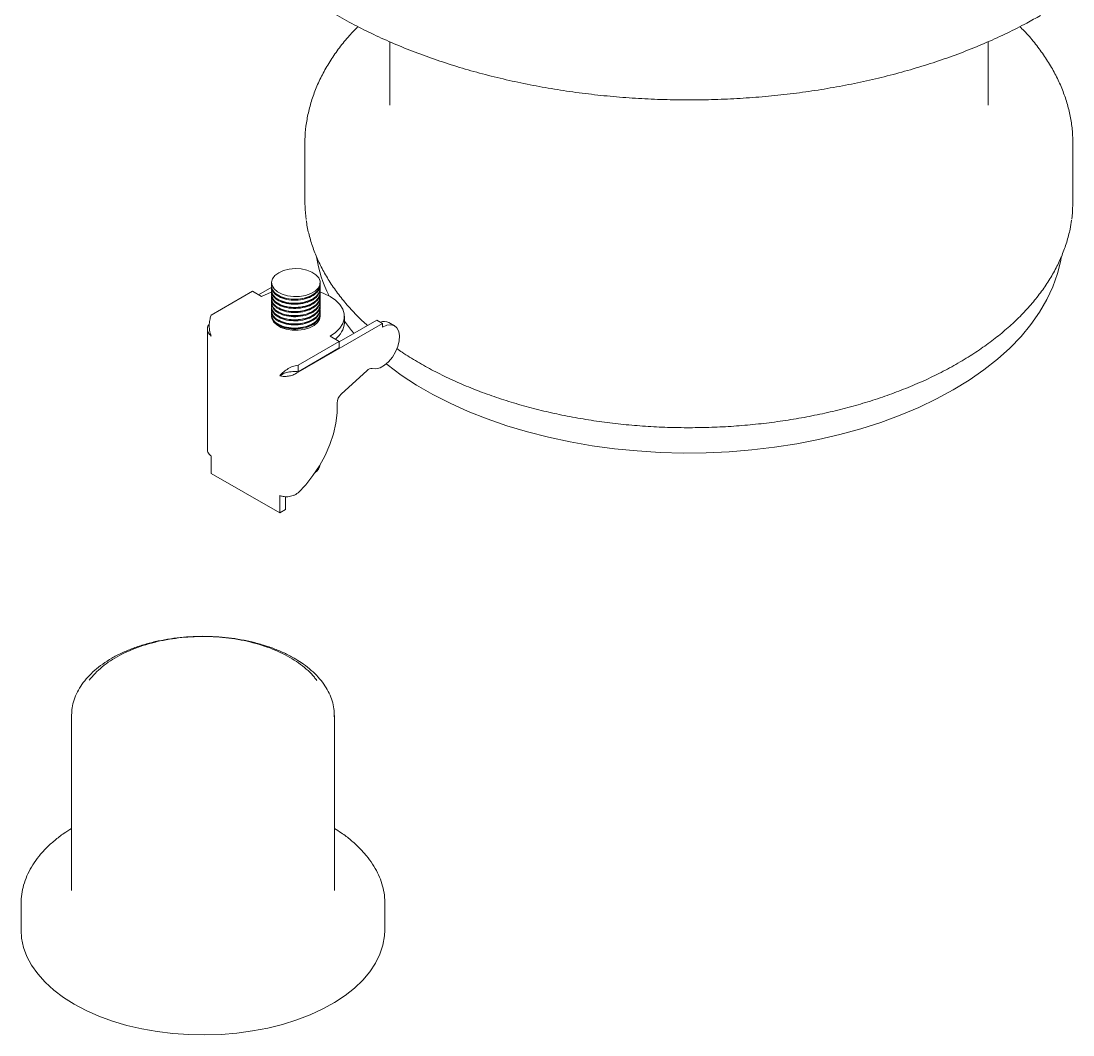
# Model space of a CAD drawing. Header units: millimetres. Extents: x 30710 to 48779, y -19256 to -8564.
# Drawn here: x 39749.5 to 40009.7, y -15086.2 to -14835.3 of the extents above; entities that cross this region are included whole.
import ezdxf

# ---------------------------------------------------------------- set-up
doc = ezdxf.new("R2010")
doc.units = ezdxf.units.MM
doc.header["$LTSCALE"] = 10
doc.layers.add('粗实线', color=4, linetype='Continuous', lineweight=18)

msp = doc.modelspace()

# ---------------------------------------------------------------- linework, layer by layer
at = {"layer": '粗实线'}
for p, q in [((39840.74, -14840.432), (39840.742, -14856.11)), ((39988.742, -14856.11), (39988.744, -14840.435)), ((39840.742, -14856.009), (39840.742, -14856.11)), ((39819.742, -14865.644), (39819.742, -14865.75)), ((40009.742, -14865.75), (40009.741, -14865.495)), ((39819.742, -14865.75), (39819.742, -14879.835)), ((40009.742, -14879.835), (40009.742, -14865.75)), ((39808.252, -14903.027), (39811.532, -14901.133)), ((39811.515, -14900.035), (39811.515, -14900.928)), ((39811.515, -14901.18), (39811.515, -14901.949)), ((39823.515, -14900.418), (39823.515, -14900.035)), ((39823.515, -14901.439), (39823.515, -14900.67)), ((39823.515, -14902.459), (39823.515, -14901.691)), ((39796.566, -14908.058), (39806.767, -14902.169)), ((39806.767, -14902.169), (39809.03, -14903.476)), ((39811.515, -14902.201), (39811.515, -14902.97)), ((39811.515, -14903.222), (39811.515, -14903.99)), ((39811.515, -14904.242), (39811.515, -14905.011)), ((39823.515, -14903.48), (39823.515, -14902.711)), ((39823.515, -14904.501), (39823.515, -14903.732)), ((39811.515, -14905.263), (39811.515, -14906.032)), ((39811.515, -14906.284), (39811.515, -14907.052)), ((39811.515, -14907.304), (39811.515, -14908.073)), ((39823.515, -14905.521), (39823.515, -14904.753)), ((39823.515, -14906.542), (39823.515, -14905.773)), ((39823.515, -14907.563), (39823.515, -14906.794)), ((39811.515, -14908.325), (39811.515, -14908.374)), ((39823.515, -14908.374), (39823.515, -14907.815)), ((39828.263, -14914.661), (39837.525, -14909.314)), ((39829.515, -14910.007), (39829.515, -14908.374)), ((39837.525, -14909.314), (39838.939, -14910.13)), ((39841.939, -14910.731), (39840.525, -14909.915)), ((39795.628, -14911.528), (39795.628, -14941.331)), ((39818.062, -14922.183), (39838.939, -14910.13)), ((39838.939, -14910.13), (39838.939, -14911.028)), ((39818.062, -14920.468), (39828.263, -14914.579)), ((39828.263, -14914.579), (39826, -14913.272)), ((39828.263, -14914.579), (39828.263, -14916.212)), ((39818.062, -14922.101), (39828.263, -14916.212)), ((39813.536, -14923.081), (39814.354, -14922.609)), ((39817.9, -14922.089), (39818.062, -14922.183)), ((39818.062, -14920.468), (39818.062, -14922.101)), ((39835.163, -14921.775), (39828.748, -14927.628)), ((39796.566, -14947.242), (39796.566, -14942.931)), ((39813.536, -14957.039), (39796.566, -14947.242)), ((39813.536, -14957.039), (39813.536, -14952.728)), ((39814.951, -14956.222), (39814.951, -14952.996)), ((39813.536, -14957.039), (39814.951, -14956.222)), ((39762.034, -15007.187), (39762.035, -15007.028)), ((39762.034, -15007.187), (39762.034, -15050.464)), ((39827.034, -15007.187), (39827.031, -15007.457)), ((39827.034, -15050.464), (39827.034, -15007.187)), ((39749.534, -15053.73), (39749.546, -15053.145)), ((39749.534, -15053.73), (39749.534, -15060.262)), ((39839.534, -15060.262), (39839.534, -15053.73))]:
    msp.add_line(p, q, dxfattribs=at)
for points in [[(39819.742, -14879.835), (39819.811, -14881.925), (39820.071, -14884.39)], [(40009.422, -14884.333), (40009.607, -14882.761), (40009.742, -14879.835)], [(40006.842, -14893.776), (40006.705, -14894.562), (40005.918, -14897.819), (40004.785, -14901.043), (40003.311, -14904.219), (40001.5, -14907.338), (39999.361, -14910.386), (39996.9, -14913.352), (39994.128, -14916.225), (39991.055, -14918.995), (39987.692, -14921.649), (39984.052, -14924.18), (39980.15, -14926.576), (39975.999, -14928.829), (39971.616, -14930.93), (39967.017, -14932.871), (39962.22, -14934.645), (39957.243, -14936.245), (39952.105, -14937.666), (39946.825, -14938.901), (39941.423, -14939.946), (39935.92, -14940.798), (39930.337, -14941.452), (39924.694, -14941.906), (39919.014, -14942.159), (39913.318, -14942.21), (39907.627, -14942.058), (39901.963, -14941.704), (39896.347, -14941.149), (39890.802, -14940.396), (39885.347, -14939.448), (39880.003, -14938.307), (39874.791, -14936.979), (39869.731, -14935.467), (39864.842, -14933.779), (39860.142, -14931.921), (39855.649, -14929.899), (39851.38, -14927.721), (39847.352, -14925.395), (39843.579, -14922.931), (39840.076, -14920.337), (39839.868, -14920.172)], [(39813.272, -14897.586), (39812.351, -14898.272), (39811.753, -14899.069), (39811.518, -14899.926), (39811.66, -14900.791), (39812.169, -14901.608), (39813.014, -14902.326), (39814.143, -14902.9), (39815.483, -14903.294), (39816.95, -14903.483), (39818.454, -14903.456), (39819.898, -14903.214), (39821.193, -14902.772), (39822.256, -14902.158), (39823.022, -14901.411), (39823.441, -14900.577), (39823.488, -14899.709), (39823.16, -14898.862), (39822.478, -14898.088), (39821.483, -14897.437), (39820.239, -14896.949), (39818.824, -14896.655), (39817.327, -14896.573), (39815.841, -14896.709), (39814.461, -14897.054), (39813.272, -14897.586)], [(39809.03, -14903.476), (39810.632, -14902.699), (39811.614, -14902.342)], [(39823.463, -14902.357), (39824.398, -14902.699), (39826, -14903.476), (39827.345, -14904.401), (39828.391, -14905.446), (39829.106, -14906.581), (39829.469, -14907.77), (39829.469, -14908.978), (39829.106, -14910.167), (39828.391, -14911.302), (39827.345, -14912.347), (39826, -14913.272)], [(39811.515, -14908.374), (39811.589, -14908.916), (39812.009, -14909.75), (39812.774, -14910.497), (39813.838, -14911.111), (39815.132, -14911.553), (39816.577, -14911.795), (39818.08, -14911.822), (39819.548, -14911.633), (39820.888, -14911.239), (39822.016, -14910.665), (39822.861, -14909.946), (39823.371, -14909.13), (39823.515, -14908.374)], [(39831.893, -14912.565), (39831.315, -14911.88), (39829.515, -14909.572)], [(39838.939, -14911.028), (39839.998, -14910.572), (39840.989, -14910.455), (39841.851, -14910.684), (39842.529, -14911.244), (39842.98, -14912.101), (39843.175, -14913.199), (39843.102, -14914.471), (39842.766, -14915.834), (39842.188, -14917.203), (39841.404, -14918.492), (39840.465, -14919.618), (39839.429, -14920.511), (39838.362, -14921.115), (39837.332, -14921.39), (39836.403, -14921.319)], [(39827.732, -14929.892), (39827.718, -14932.29), (39827.402, -14934.833), (39826.792, -14937.468), (39825.899, -14940.139), (39824.744, -14942.788), (39823.351, -14945.359), (39821.749, -14947.796), (39819.973, -14950.048), (39818.062, -14952.066)], [(39749.534, -15060.262), (39749.669, -15062.272), (39750.152, -15064.553), (39750.983, -15066.801), (39752.154, -15068.997), (39753.657, -15071.125), (39755.48, -15073.168), (39757.609, -15075.11), (39760.027, -15076.936), (39762.714, -15078.632)], [(39762.714, -15078.632), (39765.651, -15080.183), (39768.814, -15081.579), (39772.178, -15082.808), (39775.717, -15083.86), (39779.403, -15084.728), (39783.208, -15085.404), (39787.102, -15085.884), (39791.053, -15086.163), (39795.032, -15086.239), (39799.007, -15086.112), (39802.947, -15085.782), (39806.821, -15085.253), (39810.599, -15084.529), (39814.251, -15083.614), (39817.749, -15082.517), (39821.065, -15081.245), (39824.174, -15079.81), (39827.05, -15078.221), (39829.672, -15076.492), (39832.019, -15074.635), (39834.073, -15072.667), (39835.817, -15070.601), (39837.238, -15068.454), (39838.325, -15066.243), (39839.07, -15063.985), (39839.465, -15061.699), (39839.534, -15060.262)]]:
    msp.add_lwpolyline(points, dxfattribs=at)
for centre, radius, start, end in [((39856.458, -14888.143), 34.281, 189.23766, 206.27362), ((39839.348, -14912.22), 2.588, 62.9512, 111.66321), ((39824.021, -14909.589), 5.51, 306.47026, 355.6533), ((39836.211, -14922.709), 1.403, 82.12761, 138.29169), ((39830.808, -14929.913), 3.076, 132.01886, 179.60594), ((39820.718, -14944.706), 2.818, 303.24336, 352.15378)]:
    msp.add_arc(centre, radius, start, end, dxfattribs=at)
for points, knots in [([(39803.348, -14744.681), (39802.438, -14745.789), (39800.582, -14748.049), (39798.142, -14751.587), (39795.952, -14755.246), (39794.083, -14758.97), (39792.531, -14762.742), (39791.301, -14766.553), (39790.394, -14770.388), (39789.807, -14774.238), (39789.54, -14778.091), (39789.591, -14781.94), (39789.958, -14785.774), (39790.638, -14789.586), (39791.63, -14793.368), (39792.932, -14797.112), (39794.544, -14800.812), (39796.462, -14804.458), (39798.685, -14808.043), (39801.208, -14811.557), (39804.027, -14814.988), (39807.135, -14818.329), (39810.523, -14821.567), (39814.182, -14824.694), (39818.101, -14827.7), (39822.267, -14830.577), (39826.668, -14833.319), (39831.292, -14835.917), (39836.125, -14838.366), (39841.154, -14840.662), (39846.365, -14842.798), (39851.745, -14844.771), (39857.28, -14846.577), (39862.955, -14848.212), (39868.758, -14849.673), (39874.673, -14850.957), (39880.686, -14852.062), (39886.781, -14852.986), (39892.945, -14853.727), (39899.162, -14854.283), (39905.417, -14854.654), (39911.695, -14854.838), (39917.98, -14854.835), (39924.256, -14854.645), (39930.51, -14854.269), (39936.725, -14853.708), (39942.886, -14852.961), (39948.978, -14852.032), (39954.987, -14850.922), (39960.897, -14849.633), (39966.695, -14848.167), (39972.365, -14846.527), (39977.895, -14844.717), (39983.271, -14842.739), (39988.479, -14840.598), (39993.502, -14838.295), (39997.909, -14836.066), (40000.572, -14834.563), (40001.696, -14833.928)], [0, 0, 0, 0, 4.9995455, 10.2066727, 15.3839437, 20.5269825, 25.6331227, 30.7020079, 35.735938, 40.7398824, 45.7211612, 50.6888576, 55.6525035, 60.6195435, 65.5998757, 70.6021819, 75.6332731, 80.6976369, 85.7972423, 90.93163, 96.09827, 101.2931155, 106.5112434, 111.7474643, 116.9968142, 122.2548829, 127.5179845, 132.783198, 138.047745, 143.3102366, 148.5697746, 153.8258409, 159.0782071, 164.3268606, 169.5719458, 174.813719, 180.0525148, 185.2887216, 190.5227639, 195.75509, 200.9861636, 206.2164586, 211.4464549, 216.6766343, 221.9073244, 227.1390136, 232.3721903, 237.6073411, 242.8449463, 248.0854754, 253.3293775, 258.5770696, 263.828918, 269.0852132, 274.3461348, 279.6117051, 284.8817274, 288.7296523, 288.7296523, 288.7296523, 288.7296523]), ([(39832.868, -14836.673), (39832.156, -14837.407), (39830.511, -14839.102), (39828.265, -14841.885), (39826.089, -14844.984), (39824.231, -14848.16), (39822.684, -14851.396), (39821.459, -14854.678), (39820.549, -14857.991), (39819.984, -14861.322), (39819.73, -14863.874), (39819.767, -14865.31), (39819.775, -14865.633)], [0, 0, 0, 0, 2.8073039, 6.4840935, 10.1444877, 13.7838841, 17.3984805, 20.9860886, 24.5468238, 28.0834633, 31.6013522, 32.6226368, 32.6226368, 32.6226368, 32.6226368]), ([(40009.712, -14865.468), (40009.699, -14864.632), (40009.671, -14862.687), (40009.254, -14859.646), (40008.527, -14856.359), (40007.479, -14853.107), (40006.126, -14849.898), (40004.464, -14846.742), (40002.504, -14843.647), (40000.229, -14840.631), (39998.259, -14838.301), (39996.959, -14837.019), (39996.61, -14836.675)], [0, 0, 0, 0, 2.6437344, 6.1480235, 9.6568722, 13.1784334, 16.7192827, 20.2837863, 23.8738198, 27.4888759, 31.1265159, 32.4601897, 32.4601897, 32.4601897, 32.4601897]), ([(39820.105, -14884.673), (39820.117, -14884.785), (39820.238, -14885.982), (39820.767, -14888.246), (39821.711, -14891.451), (39822.997, -14894.615), (39824.581, -14897.73), (39826.471, -14900.786), (39828.654, -14903.775), (39831.143, -14906.678), (39833.338, -14908.971), (39834.795, -14910.253), (39835.231, -14910.638)], [0, 0, 0, 0, 0.3671657, 3.9162594, 7.4730171, 11.0421308, 14.6266287, 18.2276961, 21.8448359, 25.4762788, 29.1195032, 30.6793625, 30.6793625, 30.6793625, 30.6793625]), ([(39981.296, -14919.988), (39981.981, -14919.585), (39983.966, -14918.417), (39987.078, -14916.382), (39990.542, -14913.845), (39993.751, -14911.187), (39996.696, -14908.416), (39999.364, -14905.544), (40001.746, -14902.579), (40003.832, -14899.533), (40005.612, -14896.419), (40007.085, -14893.248), (40008.23, -14890.033), (40009.006, -14887.152), (40009.264, -14885.336), (40009.367, -14884.612)], [0, 0, 0, 0, 2.0389611, 5.9038841, 9.7701928, 13.6356496, 17.4985442, 21.3566395, 25.2071959, 29.0471167, 32.8732575, 36.6829069, 40.4743805, 44.2475933, 46.7465136, 46.7465136, 46.7465136, 46.7465136]), ([(39823.515, -14901.691), (39823.425, -14902.165), (39823.245, -14903.114), (39821.857, -14904.331), (39819.874, -14905.165), (39817.513, -14905.5), (39815.164, -14905.293), (39813.146, -14904.585), (39811.887, -14903.502), (39811.363, -14902.579), (39811.544, -14902.117), (39811.561, -14902.075)], [0, 0, 0, 0, 1.8840105, 3.768021, 5.6520315, 7.536042, 9.4200525, 11.304063, 13.1880735, 15.072084, 15.260266, 15.260266, 15.260266, 15.260266]), ([(39823.474, -14900.544), (39823.489, -14900.586), (39823.667, -14901.09), (39823.143, -14902.099), (39821.884, -14903.309), (39819.866, -14904.145), (39817.517, -14904.479), (39815.156, -14904.272), (39813.173, -14903.566), (39811.786, -14902.476), (39811.605, -14901.612), (39811.515, -14901.18)], [0, 0, 0, 0, 0.171058, 2.056804, 3.9425501, 5.8282961, 7.7140421, 9.5997881, 11.4855341, 13.3712801, 15.2570262, 15.2570262, 15.2570262, 15.2570262]), ([(39823.474, -14903.606), (39823.489, -14903.648), (39823.667, -14904.152), (39823.143, -14905.161), (39821.884, -14906.371), (39819.867, -14907.207), (39817.515, -14907.541), (39815.163, -14907.335), (39813.146, -14906.626), (39811.887, -14905.543), (39811.363, -14904.62), (39811.544, -14904.158), (39811.561, -14904.116)], [0, 0, 0, 0, 0.1707888, 2.0535672, 3.9363456, 5.8191239, 7.7019023, 9.5846807, 11.467459, 13.3502374, 15.2330158, 15.4210747, 15.4210747, 15.4210747, 15.4210747]), ([(39823.474, -14902.585), (39823.489, -14902.627), (39823.667, -14903.132), (39823.143, -14904.14), (39821.884, -14905.351), (39819.866, -14906.186), (39817.517, -14906.52), (39815.156, -14906.314), (39813.173, -14905.607), (39811.786, -14904.518), (39811.605, -14903.654), (39811.515, -14903.222)], [0, 0, 0, 0, 0.171058, 2.056804, 3.9425501, 5.8282961, 7.7140421, 9.5997881, 11.4855341, 13.3712801, 15.2570262, 15.2570262, 15.2570262, 15.2570262]), ([(39821.678, -14903.028), (39821.66, -14903.045), (39821.226, -14903.448), (39819.749, -14903.926), (39817.516, -14904.288), (39815.279, -14904.055), (39813.794, -14903.657), (39813.354, -14903.291), (39813.328, -14903.27)], [0, 0, 0, 0, 0.0938072, 2.2186662, 4.3435252, 6.4683842, 8.5932433, 8.7267786, 8.7267786, 8.7267786, 8.7267786]), ([(39821.678, -14904.049), (39821.66, -14904.066), (39821.226, -14904.469), (39819.749, -14904.947), (39817.516, -14905.308), (39815.279, -14905.075), (39813.794, -14904.678), (39813.354, -14904.312), (39813.328, -14904.29)], [0, 0, 0, 0, 0.0938072, 2.2186662, 4.3435252, 6.4683842, 8.5932433, 8.7267786, 8.7267786, 8.7267786, 8.7267786]), ([(39823.515, -14906.794), (39823.425, -14907.269), (39823.245, -14908.218), (39821.857, -14909.435), (39819.874, -14910.269), (39817.513, -14910.603), (39815.164, -14910.397), (39813.146, -14909.688), (39811.887, -14908.605), (39811.363, -14907.682), (39811.544, -14907.22), (39811.561, -14907.178)], [0, 0, 0, 0, 1.8840105, 3.768021, 5.6520315, 7.536042, 9.4200525, 11.304063, 13.1880735, 15.072084, 15.260266, 15.260266, 15.260266, 15.260266]), ([(39823.474, -14905.647), (39823.489, -14905.689), (39823.667, -14906.194), (39823.143, -14907.202), (39821.884, -14908.413), (39819.866, -14909.248), (39817.517, -14909.582), (39815.156, -14909.376), (39813.173, -14908.669), (39811.786, -14907.58), (39811.605, -14906.716), (39811.515, -14906.284)], [0, 0, 0, 0, 0.171058, 2.056804, 3.9425501, 5.8282961, 7.7140421, 9.5997881, 11.4855341, 13.3712801, 15.2570262, 15.2570262, 15.2570262, 15.2570262]), ([(39821.678, -14905.069), (39821.66, -14905.086), (39821.226, -14905.489), (39819.749, -14905.968), (39817.516, -14906.329), (39815.279, -14906.096), (39813.794, -14905.699), (39813.354, -14905.333), (39813.328, -14905.311)], [0, 0, 0, 0, 0.0938072, 2.2186662, 4.3435252, 6.4683842, 8.5932433, 8.7267786, 8.7267786, 8.7267786, 8.7267786]), ([(39821.678, -14906.09), (39821.66, -14906.107), (39821.226, -14906.51), (39819.749, -14906.988), (39817.516, -14907.35), (39815.279, -14907.117), (39813.794, -14906.719), (39813.354, -14906.353), (39813.328, -14906.332)], [0, 0, 0, 0, 0.0938072, 2.2186662, 4.3435252, 6.4683842, 8.5932433, 8.7267786, 8.7267786, 8.7267786, 8.7267786]), ([(39821.678, -14907.111), (39821.66, -14907.128), (39821.226, -14907.531), (39819.749, -14908.009), (39817.516, -14908.37), (39815.279, -14908.137), (39813.794, -14907.74), (39813.354, -14907.374), (39813.328, -14907.352)], [0, 0, 0, 0, 0.0938072, 2.2186662, 4.3435252, 6.4683842, 8.5932433, 8.7267786, 8.7267786, 8.7267786, 8.7267786]), ([(39796.566, -14913.284), (39796.409, -14912.804), (39796.095, -14911.843), (39796.061, -14910.322), (39796.252, -14908.979), (39796.464, -14908.357), (39796.566, -14908.058)], [0, 0, 0, 0, 1.3598882, 2.7207781, 4.081674, 5.3390873, 5.3390873, 5.3390873, 5.3390873]), ([(39823.474, -14907.689), (39823.489, -14907.731), (39823.667, -14908.235), (39823.143, -14909.243), (39821.884, -14910.454), (39819.866, -14911.29), (39817.517, -14911.624), (39815.156, -14911.417), (39813.173, -14910.71), (39811.786, -14909.621), (39811.605, -14908.757), (39811.515, -14908.325)], [0, 0, 0, 0, 0.171058, 2.056804, 3.9425501, 5.8282961, 7.7140421, 9.5997881, 11.4855341, 13.3712801, 15.2570262, 15.2570262, 15.2570262, 15.2570262]), ([(39821.678, -14908.131), (39821.66, -14908.148), (39821.226, -14908.551), (39819.749, -14909.03), (39817.516, -14909.391), (39815.279, -14909.158), (39813.794, -14908.761), (39813.354, -14908.395), (39813.328, -14908.373)], [0, 0, 0, 0, 0.0938072, 2.2186662, 4.3435252, 6.4683842, 8.5932433, 8.7267786, 8.7267786, 8.7267786, 8.7267786]), ([(39821.678, -14909.152), (39821.66, -14909.169), (39821.226, -14909.572), (39819.749, -14910.05), (39817.516, -14910.412), (39815.279, -14910.179), (39813.794, -14909.781), (39813.354, -14909.415), (39813.328, -14909.394)], [0, 0, 0, 0, 0.0938072, 2.2186662, 4.3435252, 6.4683842, 8.5932433, 8.7267786, 8.7267786, 8.7267786, 8.7267786]), ([(39796.103, -14910.323), (39796.021, -14910.413), (39795.691, -14910.772), (39795.567, -14911.532), (39795.775, -14912.486), (39796.302, -14913.018), (39796.566, -14913.284)], [0, 0, 0, 0, 0.3377501, 1.3530167, 2.3682832, 3.3835498, 3.3835498, 3.3835498, 3.3835498]), ([(39821.678, -14910.173), (39821.66, -14910.19), (39821.226, -14910.593), (39819.749, -14911.071), (39817.516, -14911.432), (39815.279, -14911.199), (39813.794, -14910.802), (39813.354, -14910.436), (39813.328, -14910.414)], [0, 0, 0, 0, 0.0938072, 2.2186662, 4.3435252, 6.4683842, 8.5932433, 8.7267786, 8.7267786, 8.7267786, 8.7267786]), ([(39842.506, -14916.37), (39842.937, -14916.676), (39844.54, -14917.816), (39847.562, -14919.656), (39851.555, -14921.883), (39855.774, -14923.96), (39860.183, -14925.888), (39864.773, -14927.662), (39869.526, -14929.275), (39874.428, -14930.723), (39879.461, -14932.001), (39884.611, -14933.107), (39889.858, -14934.036), (39895.187, -14934.786), (39900.58, -14935.355), (39906.019, -14935.741), (39911.487, -14935.943), (39916.965, -14935.961), (39922.435, -14935.794), (39927.881, -14935.442), (39933.283, -14934.908), (39938.625, -14934.192), (39943.889, -14933.296), (39949.057, -14932.224), (39954.113, -14930.978), (39959.04, -14929.562), (39963.822, -14927.98), (39968.445, -14926.237), (39972.887, -14924.335), (39977.205, -14922.268), (39979.917, -14920.757), (39981.296, -14919.988)], [0, 0, 0, 0, 1.8777605, 6.9958658, 12.1149575, 17.2333688, 22.3503042, 27.4653011, 32.5781436, 37.688793, 42.7973347, 47.9039389, 53.0088321, 58.1122776, 63.2145619, 68.3159857, 73.4168586, 78.5174954, 83.6182142, 88.7192389, 93.8208809, 98.923462, 104.0273024, 109.1327177, 114.2400132, 119.3494763, 124.4613631, 129.5758797, 134.693155, 139.8132018, 145.1158648, 145.1158648, 145.1158648, 145.1158648]), ([(39813.536, -14923.081), (39813.794, -14923.145), (39814.335, -14923.28), (39815.389, -14923.266), (39816.502, -14923.04), (39817.429, -14922.653), (39817.884, -14922.315), (39818.062, -14922.183)], [0, 0, 0, 0, 0.9518509, 2.0022548, 3.0526886, 4.1031217, 4.7797445, 4.7797445, 4.7797445, 4.7797445]), ([(39814.354, -14922.609), (39814.544, -14922.508), (39814.912, -14922.313), (39815.333, -14922.227), (39815.537, -14922.185)], [0, 0, 0, 0, 0.6496348, 1.2632962, 1.2632962, 1.2632962, 1.2632962]), ([(39796.566, -14942.931), (39796.393, -14942.788), (39796.056, -14942.509), (39795.764, -14942.025), (39795.628, -14941.629), (39795.641, -14941.398), (39795.645, -14941.331)], [0, 0, 0, 0, 0.602567, 1.1709164, 1.7050441, 1.924924, 1.924924, 1.924924, 1.924924]), ([(39818.062, -14952.066), (39817.874, -14952.201), (39817.507, -14952.465), (39816.851, -14952.746), (39816.186, -14952.934), (39815.349, -14953.054), (39814.388, -14953.032), (39813.808, -14952.825), (39813.536, -14952.728)], [0, 0, 0, 0, 0.7146792, 1.395884, 2.0436491, 2.6580188, 3.782032, 4.7747633, 4.7747633, 4.7747633, 4.7747633]), ([(39817.101, -14993.005), (39816.684, -14992.772), (39815.48, -14992.099), (39813.329, -14991.101), (39810.61, -14990.07), (39807.735, -14989.208), (39804.737, -14988.521), (39801.642, -14988.014), (39798.48, -14987.691), (39795.281, -14987.554), (39792.076, -14987.604), (39788.894, -14987.841), (39785.765, -14988.262), (39782.719, -14988.866), (39779.783, -14989.646), (39776.987, -14990.598), (39774.356, -14991.715), (39771.916, -14992.989), (39769.691, -14994.412), (39767.706, -14995.972), (39765.985, -14997.658), (39764.552, -14999.451), (39763.422, -15001.33), (39762.621, -15003.271), (39762.135, -15005.171), (39762.078, -15006.424), (39762.052, -15007.009)], [0, 0, 0, 0, 1.4777184, 4.2658847, 7.0515034, 9.8338217, 12.612685, 15.3885414, 18.1621486, 20.9344148, 23.7063184, 26.4787823, 29.2525904, 32.0287844, 34.8083904, 37.592363, 40.381464, 43.1760268, 45.9755344, 48.777701, 51.5761037, 54.3617983, 57.1231096, 59.8489312, 62.5341429, 64.8852624, 64.8852624, 64.8852624, 64.8852624]), ([(39822.67, -14998.475), (39822.484, -14998.216), (39821.876, -14997.37), (39820.548, -14996.042), (39818.712, -14994.502), (39816.605, -14993.09), (39814.275, -14991.816), (39811.742, -14990.694), (39809.037, -14989.735), (39806.187, -14988.946), (39803.222, -14988.334), (39800.172, -14987.904), (39797.066, -14987.66), (39793.936, -14987.602), (39790.811, -14987.731), (39787.724, -14988.047), (39784.704, -14988.547), (39781.78, -14989.226), (39778.982, -14990.08), (39776.338, -14991.103), (39773.873, -14992.288), (39771.612, -14993.624), (39769.588, -14995.106), (39767.799, -14996.71), (39766.842, -14997.879), (39766.365, -14998.462)], [0, 0, 0, 0, 1.2008735, 3.9304526, 6.688876, 9.4651702, 12.2497006, 15.0351282, 17.8179247, 20.5970868, 23.3726703, 26.1452961, 28.9158657, 31.6854128, 34.4550328, 37.2255941, 39.9981258, 42.7737738, 45.5536421, 48.338696, 51.1295605, 53.9261391, 56.7269594, 59.5265701, 62.3113428, 62.3113428, 62.3113428, 62.3113428]), ([(39826.991, -15007.49), (39827.006, -15007.148), (39827.052, -15006.153), (39826.781, -15004.51), (39826.209, -15002.593), (39825.318, -15000.727), (39824.133, -14998.927), (39822.657, -14997.205), (39820.897, -14995.581), (39819.036, -14994.175), (39817.691, -14993.362), (39817.101, -14993.005)], [0, 0, 0, 0, 1.1321745, 3.2979408, 5.4652256, 7.649444, 9.8610625, 12.102659, 14.3699193, 16.6549089, 18.4422953, 18.4422953, 18.4422953, 18.4422953]), ([(39762.034, -15035.128), (39761.412, -15035.516), (39759.914, -15036.45), (39757.816, -15038.084), (39755.724, -15039.995), (39753.917, -15042.018), (39752.403, -15044.132), (39751.194, -15046.32), (39750.31, -15048.561), (39749.726, -15050.823), (39749.607, -15052.342), (39749.549, -15053.092)], [0, 0, 0, 0, 1.8880542, 4.5440502, 7.1983515, 9.8469032, 12.4842032, 15.1040129, 17.7010138, 20.2730689, 22.7867468, 22.7867468, 22.7867468, 22.7867468]), ([(39839.496, -15053.688), (39839.504, -15053.379), (39839.534, -15052.314), (39839.253, -15050.496), (39838.664, -15048.26), (39837.748, -15046.068), (39836.535, -15043.93), (39835.022, -15041.862), (39833.222, -15039.874), (39831.137, -15037.989), (39829.074, -15036.396), (39827.619, -15035.49), (39827.034, -15035.126)], [0, 0, 0, 0, 1.0286194, 3.5536952, 6.0805009, 8.6197886, 11.179147, 13.7613714, 16.3647999, 18.9848978, 21.6161909, 23.3849617, 23.3849617, 23.3849617, 23.3849617])]:
    msp.add_open_spline(points, degree=3, knots=knots, dxfattribs=at)
for points in [[(39823.515, -14900.418), (39823.425, -14900.892), (39823.245, -14901.842), (39821.857, -14903.058), (39819.874, -14903.893), (39817.515, -14904.227), (39815.156, -14904.02), (39813.173, -14903.314), (39811.786, -14902.224), (39811.605, -14901.36), (39811.515, -14900.928)], [(39823.515, -14901.439), (39823.425, -14901.913), (39823.245, -14902.862), (39821.857, -14904.079), (39819.874, -14904.913), (39817.515, -14905.248), (39815.156, -14905.041), (39813.173, -14904.334), (39811.786, -14903.245), (39811.605, -14902.381), (39811.515, -14901.949)], [(39823.515, -14902.459), (39823.425, -14902.934), (39823.245, -14903.883), (39821.857, -14905.1), (39819.874, -14905.934), (39817.515, -14906.268), (39815.156, -14906.062), (39813.173, -14905.355), (39811.786, -14904.266), (39811.605, -14903.402), (39811.515, -14902.97)], [(39823.515, -14903.48), (39823.425, -14903.954), (39823.245, -14904.904), (39821.857, -14906.12), (39819.874, -14906.955), (39817.515, -14907.289), (39815.156, -14907.082), (39813.173, -14906.376), (39811.786, -14905.286), (39811.605, -14904.422), (39811.515, -14903.99)], [(39823.515, -14904.501), (39823.425, -14904.975), (39823.245, -14905.924), (39821.857, -14907.141), (39819.874, -14907.975), (39817.515, -14908.31), (39815.156, -14908.103), (39813.173, -14907.396), (39811.786, -14906.307), (39811.605, -14905.443), (39811.515, -14905.011)], [(39823.515, -14904.753), (39823.425, -14905.227), (39823.245, -14906.176), (39821.857, -14907.393), (39819.874, -14908.227), (39817.515, -14908.562), (39815.156, -14908.355), (39813.173, -14907.648), (39811.786, -14906.559), (39811.605, -14905.695), (39811.515, -14905.263)], [(39823.515, -14905.521), (39823.425, -14905.996), (39823.245, -14906.945), (39821.857, -14908.162), (39819.874, -14908.996), (39817.515, -14909.33), (39815.156, -14909.124), (39813.173, -14908.417), (39811.786, -14907.328), (39811.605, -14906.464), (39811.515, -14906.032)], [(39823.515, -14906.542), (39823.425, -14907.017), (39823.245, -14907.966), (39821.857, -14909.182), (39819.874, -14910.017), (39817.515, -14910.351), (39815.156, -14910.144), (39813.173, -14909.438), (39811.786, -14908.348), (39811.605, -14907.484), (39811.515, -14907.052)], [(39823.515, -14907.563), (39823.425, -14908.037), (39823.245, -14908.986), (39821.857, -14910.203), (39819.874, -14911.037), (39817.515, -14911.372), (39815.156, -14911.165), (39813.173, -14910.458), (39811.786, -14909.369), (39811.605, -14908.505), (39811.515, -14908.073)], [(39818.062, -14920.468), (39817.577, -14920.569), (39816.607, -14920.773), (39815.293, -14921.482), (39814.204, -14922.321), (39813.759, -14922.828), (39813.536, -14923.081)], [(39818.062, -14922.101), (39817.763, -14922.071), (39817.164, -14922.011), (39816.309, -14922.074), (39815.824, -14922.144), (39815.581, -14922.179)]]:
    msp.add_open_spline(points, degree=3, dxfattribs=at)

doc.saveas('drawing.dxf')
